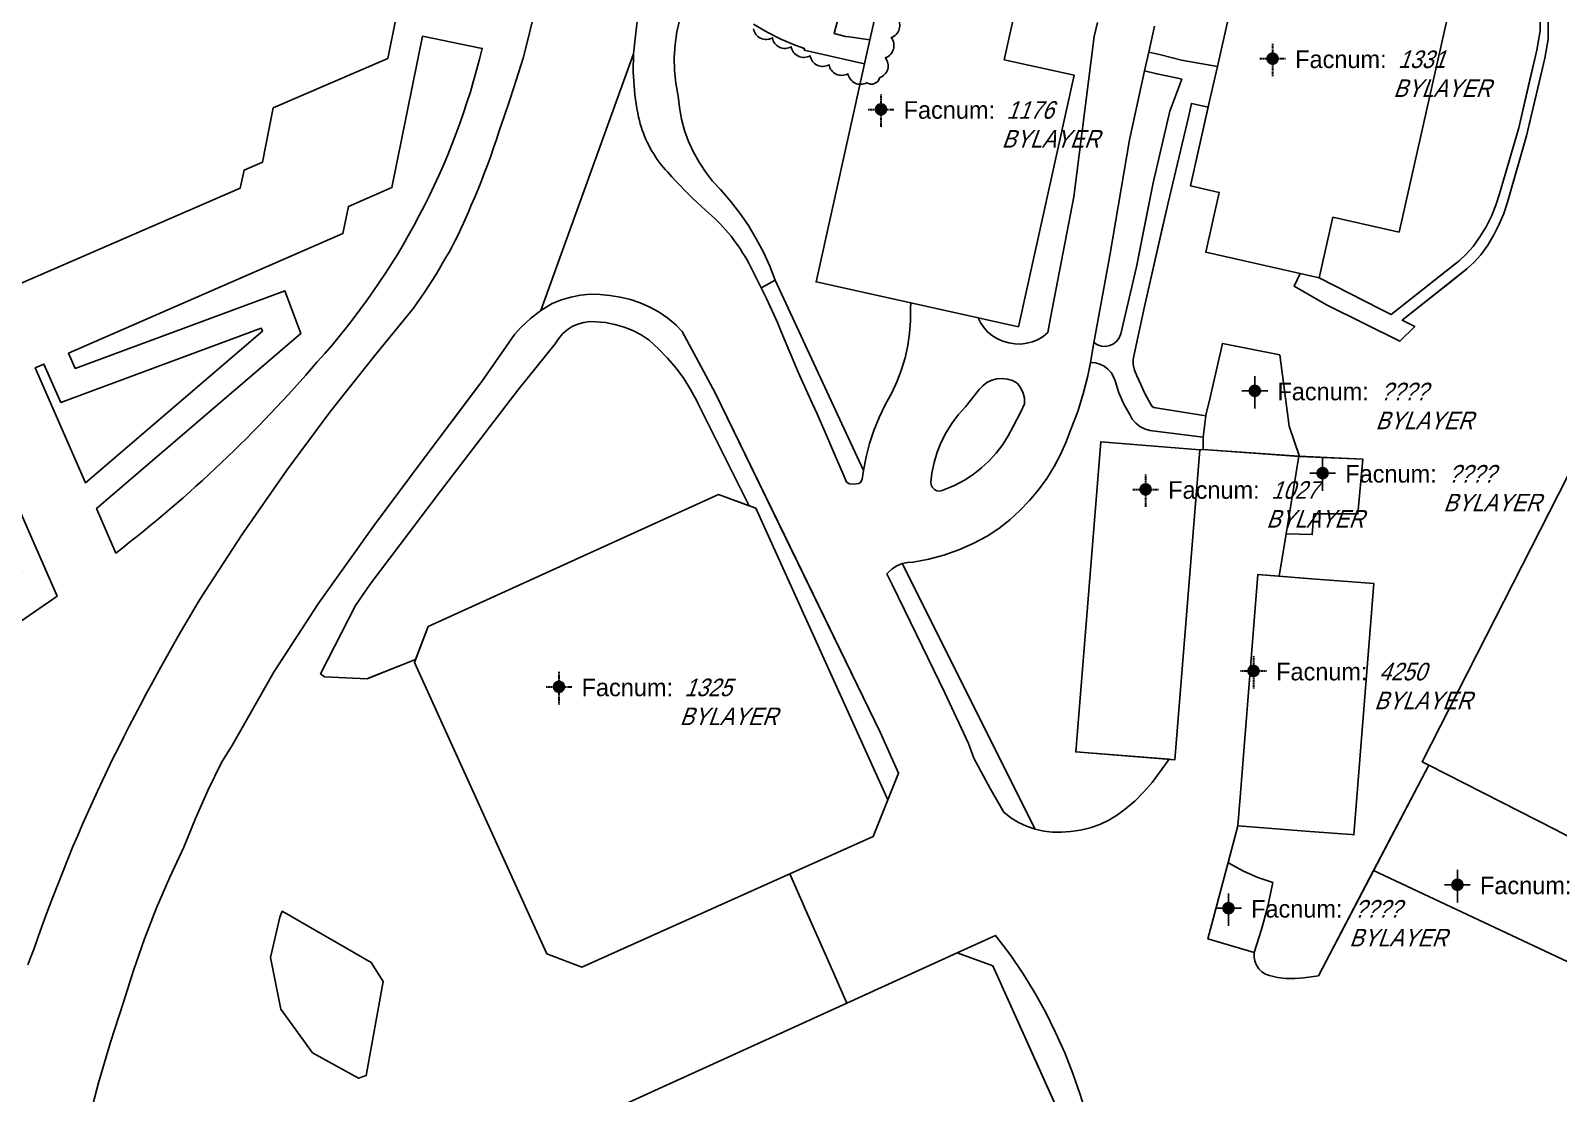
# Model space of a CAD drawing. Header units: inches. Extents: x 1273557 to 1282364, y 239587 to 246310.
# Drawn here: x 1277713.1 to 1278078.4, y 242170.7 to 242424.6 of the extents above; entities that cross this region are included whole.
import ezdxf
from ezdxf.enums import TextEntityAlignment as Align

# ---------------------------------------------------------------- set-up
doc = ezdxf.new("R2010")
doc.units = ezdxf.units.IN
doc.header["$MEASUREMENT"] = 0
doc.linetypes.add('DASHED2', pattern=[0.375, 0.25, -0.125])
doc.layers.add('BLDG-DATA', color=159, linetype='DASHED2', lineweight=30)
for name, color, linetype in [('BLDG-UW', 231, 'Continuous'), ('GRASS', 3, 'Continuous'), ('PATH', 253, 'Continuous'), ('PATH-ISLAND', 252, 'Continuous'), ('PRKG-DATA', 255, 'Continuous'), ('PRKG-UW', 6, 'Continuous'), ('PRKG-UW-UNLABEL', 130, 'Continuous'), ('REV-2013', 1, 'Continuous'), ('STREET-UW', 50, 'Continuous'), ('STREET-UW-ISLAND', 20, 'Continuous')]:
    doc.layers.add(name, color=color, linetype=linetype)
doc.styles.add('SS_LITE', font='FRABK.TTF', dxfattribs={"height": 16})

# ---------------------------------------------------------------- blocks, each defined once
blk = doc.blocks.new('*U1')
for p, q in [((-3.08, 0), (3.08, 0)), ((0, 3.55), (0, -4.2))]:
    blk.add_line(p, q)
at = {"const_width": 1.5}
blk.add_lwpolyline([(-0.75, 0, 1), (0.75, 0, 1)], format="xyb", close=True, dxfattribs=at)
at = {"layer": 'BLDG-DATA', "color": 1, "style": 'SS_LITE'}
blk.add_text('Facnum:', height=4.2, dxfattribs=at).set_placement((27.26, -2.25), align=Align.RIGHT)
at = {"layer": 'BLDG-DATA', "color": 7, "style": 'SS_LITE', "oblique": 20, "width": 0.9, "flags": 8}
for tag, p in [('FACNUM', (29.98, -2.25)), ('OBJECT', (28.84, -9.16))]:
    blk.add_attdef(tag, p, '', height=4.2, dxfattribs=at)
blk = doc.blocks.new('*U8')
for p, q in [((-3.08, 0), (3.08, 0)), ((0, 3.55), (0, -4.2))]:
    blk.add_line(p, q)
at = {"const_width": 1.5}
blk.add_lwpolyline([(-0.75, 0, 1), (0.75, 0, 1)], format="xyb", close=True, dxfattribs=at)
at = {"layer": 'PRKG-DATA', "color": 1, "style": 'SS_LITE'}
blk.add_text('Facnum:', height=4.2, dxfattribs=at).set_placement((27.26, -2.25), align=Align.RIGHT)
at = {"layer": 'PRKG-DATA', "color": 7, "style": 'SS_LITE', "oblique": 20, "width": 0.9, "flags": 8}
for tag, p in [('FACNUM', (29.98, -2.25)), ('OBJECT', (28.84, -9.16))]:
    blk.add_attdef(tag, p, '', height=4.2, dxfattribs=at)

msp = doc.modelspace()

# ---------------------------------------------------------------- linework, layer by layer
at = {"layer": 'BLDG-UW'}
msp.add_lwpolyline([(1277685.26, 242353.22), (1277763.16, 242386.95), (1277764.12, 242391.28), (1277768.49, 242393.15), (1277771.08, 242406.11), (1277798.46, 242417.94), (1277814.28, 242496.23), (1277798.46, 242417.94), (1277814.28, 242496.23), (1277817.22, 242495.63), (1277821.96, 242494.59), (1277827.7, 242523.56), (1277804.35, 242528.3), (1277802.01, 242515.83), (1277792.88, 242517.78), (1277793.78, 242522.11), (1277776.11, 242525.75), (1277774.72, 242518.42), (1277769.28, 242519.52), (1277773.86, 242542.13), (1277765.91, 242543.74), (1277781.6, 242621.57)], dxfattribs=at)
for points in [[(1277962.57, 242413.92), (1277945.85, 242417.63), (1277959.04, 242477.07), (1277948.96, 242479.31), (1277927.8, 242484), (1277913.72, 242422.37), (1277912.41, 242416.67), (1277900.86, 242364.56), (1277923.52, 242359.54), (1277939.6, 242355.97), (1277949.24, 242353.84)], [(1278024.42, 242380.01), (1278040.26, 242376.45), (1278052.59, 242431.3), (1278037.02, 242434.8), (1278040.34, 242449.56), (1278013.06, 242455.69), (1278009.78, 242441.1), (1278002.81, 242442.66), (1277996.82, 242415.99), (1277994.81, 242407.07), (1277990.41, 242387.49), (1277997.26, 242385.95), (1277994.05, 242371.63), (1278016.64, 242366.55), (1278021.17, 242365.53)], [(1278045.74, 242249.89), (1278047.37, 242249.06), (1278077.57, 242233.71), (1278077.57, 242233.71), (1278106.64, 242218.44), (1278106.64, 242218.44), (1278106.64, 242218.44), (1278107.7, 242220.54), (1278121.14, 242246.96), (1278090.03, 242262.77), (1278132.14, 242345.6), (1278102.25, 242360.79)], [(1277992.65, 242324.45), (1277968.94, 242326.36), (1277962.97, 242252.27), (1277986.67, 242250.37), (1277986.91, 242253.3)], [(1277836.51, 242204.03), (1277844.86, 242200.79), (1277894.58, 242223.13), (1277914.51, 242232.08), (1277918.04, 242240.83), (1277886.46, 242310.48), (1277877.52, 242313.73), (1277808.16, 242282.23), (1277804.82, 242273.59)], [(1278034.18, 242292.47), (1278031.12, 242292.71), (1278019.35, 242293.64), (1278006.45, 242294.65), (1278002.35, 242242.38), (1278001.74, 242234.61), (1278007.88, 242234.12), (1278018.92, 242233.26), (1278028.86, 242232.48), (1278029.46, 242232.43)], [(1277861.61, 242079.5), (1277912.8, 242102.77), (1277941.2, 242115.68), (1277967.23, 242127.52), (1277969.07, 242128.35), (1277969.07, 242128.35), (1277972.22, 242136.53), (1277968.64, 242144.49), (1277943.16, 242201.13), (1277934.61, 242204.23), (1277908.24, 242192.24), (1277833.94, 242158.44), (1277753.36, 242162.69), (1277747.04, 242156.37), (1277746.95, 242154.65), (1277743.51, 242093.94), (1277743.08, 242086.33), (1277747.49, 242081.19), (1277748.82, 242079.63), (1277850.01, 242074.22)]]:
    msp.add_lwpolyline(points, close=True, dxfattribs=at)
at = {"layer": 'GRASS'}
for points in [[(1277913.72, 242422.37), (1277908.74, 242423.09), (1277907.87, 242423.22), (1277905.17, 242423.88), (1277916.79, 242467.98), (1277921.47, 242485.85), (1277927.8, 242484)], [(1277981.44, 242388.26), (1277985.44, 242405.36), (1277988.28, 242413.02), (1277987.37, 242413.22), (1277982.33, 242414.24), (1277979.42, 242415), (1277975.82, 242398.52), (1277971.13, 242370.87), (1277967.4, 242350.84), (1277967.28, 242350.05), (1277968.13, 242349.52), (1277969.09, 242349.22), (1277970.09, 242349.16), (1277971.08, 242349.35), (1277971.99, 242349.77), (1277972.76, 242350.41), (1277973.35, 242351.22), (1277973.73, 242352.15), (1277977.48, 242368.13)], [(1277768.49, 242352.77), (1277768.23, 242353.48), (1277720.33, 242335.76), (1277716.26, 242344.91), (1277714.18, 242344.01), (1277726.17, 242316.55)], [(1277877.52, 242313.73), (1277884.87, 242311.06), (1277872.67, 242335.46), (1277872.36, 242336.13), (1277870.88, 242338.84), (1277869.22, 242341.45), (1277867.38, 242343.94), (1277865.38, 242346.31), (1277863.23, 242348.54), (1277860.93, 242350.63), (1277859.05, 242351.87), (1277857.05, 242352.92), (1277854.95, 242353.77), (1277852.78, 242354.41), (1277850.54, 242354.83), (1277848.28, 242355.03), (1277846.81, 242355.07), (1277845.34, 242354.88), (1277843.92, 242354.49), (1277842.58, 242353.88), (1277841.34, 242353.08), (1277840.23, 242352.11), (1277839.28, 242350.98), (1277838.51, 242349.72), (1277829.6, 242338.69), (1277811.07, 242314.57), (1277794.26, 242292.32), (1277790.75, 242287.24), (1277782.38, 242270.92), (1277783.3, 242270.22), (1277793.5, 242269.72), (1277805.11, 242274.35), (1277808.16, 242282.23)], [(1277968.94, 242326.36), (1277992.65, 242324.45), (1277992.64, 242324.45), (1277993.41, 242324.55), (1277993.39, 242327.43), (1277981.93, 242328.87), (1277980.63, 242329.02), (1277979.4, 242329.41), (1277978.25, 242330.02), (1277977.28, 242330.81), (1277976.47, 242331.78), (1277975.86, 242332.89), (1277974.43, 242335.38), (1277973.26, 242338.04), (1277972.35, 242340.89), (1277971.98, 242341.91), (1277971.41, 242342.88), (1277970.65, 242343.72), (1277969.75, 242344.4), (1277968.74, 242344.89), (1277967.64, 242345.18), (1277966.51, 242345.26), (1277965.88, 242342.13), (1277964.76, 242337.85), (1277963.42, 242333.63), (1277961.84, 242329.5), (1277960.7, 242326.38), (1277959.34, 242323.34), (1277957.78, 242320.41), (1277956.02, 242317.59), (1277954.06, 242314.89), (1277951.93, 242312.34), (1277949.62, 242309.95), (1277947.16, 242307.71), (1277944.54, 242305.65), (1277941.79, 242303.78), (1277938.45, 242302.04), (1277935, 242300.54), (1277931.45, 242299.29), (1277927.81, 242298.3), (1277924.11, 242297.57), (1277922.77, 242297.52), (1277921.46, 242297.24), (1277953.23, 242233.8), (1277955.31, 242233.32), (1277957.43, 242233.07), (1277959.56, 242233.04), (1277961.68, 242233.24), (1277964.06, 242233.54), (1277966.41, 242234.1), (1277968.69, 242234.9), (1277970.87, 242235.94), (1277972.94, 242237.2), (1277974.87, 242238.68), (1277977.15, 242240.59), (1277979.26, 242242.68), (1277981.2, 242244.94), (1277982.94, 242247.35), (1277985.25, 242250.48), (1277962.97, 242252.27)], [(1277949.82, 242333.52), (1277950.71, 242335.45), (1277950.68, 242336.75), (1277950.39, 242338.01), (1277949.85, 242339.18), (1277949.09, 242340.22), (1277948.91, 242340.36), (1277947.8, 242340.96), (1277946.6, 242341.34), (1277945.34, 242341.48), (1277944.08, 242341.39), (1277942.87, 242341.06), (1277941.73, 242340.51), (1277940.71, 242339.75), (1277939.86, 242338.82), (1277936.57, 242334.73), (1277934.86, 242332.8), (1277933.32, 242330.74), (1277931.96, 242328.54), (1277930.8, 242326.24), (1277929.85, 242323.85), (1277929.1, 242321.39), (1277928.58, 242318.87), (1277928.31, 242316.67), (1277928.4, 242316.03), (1277928.69, 242315.44), (1277929.15, 242314.97), (1277929.74, 242314.67), (1277930.39, 242314.57), (1277931.03, 242314.68), (1277931.61, 242314.99), (1277931.79, 242315.05), (1277934.11, 242316.02), (1277936.33, 242317.2), (1277938.44, 242318.56), (1277940.43, 242320.1), (1277942.28, 242321.81), (1277943.96, 242323.67), (1277945.49, 242325.67), (1277946.83, 242327.79), (1277947.98, 242330.03)], [(1277794.52, 242201.93), (1277773.21, 242214.18), (1277772.67, 242212.73), (1277770.46, 242203.1), (1277772.88, 242190.75), (1277780.45, 242180.36), (1277791.45, 242174.27), (1277793.34, 242174.95), (1277797.34, 242197.41)], [(1277964.04, 242170.4), (1277962.29, 242175.43), (1277960.32, 242180.38), (1277958.15, 242185.24), (1277955.77, 242190), (1277953.19, 242194.66), (1277950.41, 242199.2), (1277947.44, 242203.61), (1277943.79, 242208.41), (1277934.61, 242204.23), (1277943.16, 242201.13), (1277968.61, 242144.55), (1277968.86, 242149.64), (1277967.99, 242154.9), (1277966.89, 242160.12), (1277965.58, 242165.29)]]:
    msp.add_lwpolyline(points, close=True, dxfattribs=at)
for points in [[(1277959.04, 242477.07), (1277945.85, 242417.63), (1277962.57, 242413.92), (1277949.24, 242353.84), (1277939.6, 242355.97), (1277940.23, 242354.69), (1277941.02, 242353.55), (1277941.96, 242352.54), (1277943.04, 242351.68), (1277944.24, 242350.99), (1277945.55, 242350.38), (1277946.93, 242349.96), (1277948.35, 242349.74), (1277949.79, 242349.71), (1277951.22, 242349.88), (1277952.61, 242350.25), (1277953.93, 242350.81), (1277955.16, 242351.55), (1277956.27, 242352.45), (1277956.91, 242356), (1277962.53, 242384.87), (1277967.37, 242423.19), (1277968.16, 242426.52)], [(1277981.75, 242425.7), (1277980.39, 242419.46), (1277983.26, 242418.84), (1277988.24, 242417.51), (1277996.82, 242416), (1277998.58, 242423.82), (1278002.81, 242442.66)], [(1278052.59, 242431.3), (1278040.26, 242376.45), (1278024.42, 242380.01), (1278021.17, 242365.53), (1278035.8, 242358.01), (1278038.36, 242356.73), (1278054.62, 242369.61), (1278056.37, 242371.23), (1278057.97, 242372.99), (1278059.6, 242375.31), (1278061.05, 242377.74), (1278062.32, 242380.28), (1278063.41, 242382.9), (1278064.29, 242385.6), (1278068.85, 242401.41), (1278073.22, 242419.96), (1278074, 242424.55), (1278074, 242429.04)], [(1277868.3, 242427.35), (1277867.59, 242424.33), (1277867.14, 242421.27), (1277866.94, 242418.18), (1277867, 242415.09), (1277867.31, 242412.01), (1277867.88, 242408.97), (1277868.18, 242406.19), (1277868.7, 242403.44), (1277869.44, 242400.75), (1277870.39, 242398.12), (1277871.53, 242395.58), (1277872.88, 242393.15), (1277874.41, 242390.83), (1277876.12, 242388.65), (1277878, 242386.61), (1277880.4, 242383.87), (1277882.63, 242381), (1277884.69, 242378), (1277886.57, 242374.88), (1277888.27, 242371.66), (1277889.78, 242368.34), (1277891.09, 242364.94), (1277912.21, 242319.47), (1277912.84, 242322.72), (1277913.67, 242325.93), (1277914.71, 242329.08), (1277915.95, 242332.17), (1277917.38, 242335.17), (1277919, 242338.09), (1277920.24, 242340.8), (1277921.29, 242343.59), (1277922.14, 242346.44), (1277922.78, 242349.36), (1277923.2, 242352.31), (1277923.42, 242355.28), (1277923.42, 242358.26), (1277923.52, 242359.54), (1277900.86, 242364.56), (1277912.42, 242416.69), (1277907.53, 242417.78), (1277898.04, 242419.96), (1277898.12, 242420.32), (1277895.85, 242421.12), (1277892.45, 242422.59), (1277889.14, 242424.26), (1277885.94, 242426.13)], [(1278075.87, 242427.08), (1278075.87, 242422.59), (1278075.09, 242418), (1278070.72, 242399.45), (1278066.16, 242383.64), (1278065.28, 242380.94), (1278064.19, 242378.32), (1278062.92, 242375.78), (1278061.47, 242373.35), (1278059.84, 242371.03), (1278058.24, 242369.27), (1278056.49, 242367.65), (1278041.02, 242355.39), (1278044.02, 242353.89), (1278040.46, 242350.38), (1278022.91, 242359.1), (1278015.15, 242363.56), (1278016.64, 242366.55), (1277994.05, 242371.63), (1277997.26, 242385.95), (1277990.41, 242387.49), (1277994.64, 242406.28), (1277990.65, 242407.2), (1277989.9, 242403.9), (1277985.03, 242383.45), (1277979.39, 242358.64), (1277976.66, 242346.09), (1277976.65, 242344.81), (1277977, 242343.43), (1277977.59, 242342.11), (1277978.49, 242340.02), (1277979.43, 242337.9), (1277980.74, 242335.62), (1277981.11, 242334.94), (1277981.22, 242334.81), (1277981.37, 242334.69), (1277981.45, 242334.64), (1277981.79, 242334.51), (1277982.6, 242334.42), (1277994.03, 242332.56), (1277994.13, 242333.13), (1277994.89, 242335.9), (1277998.03, 242349.87), (1278011.71, 242347.12), (1278013.97, 242330.06), (1278016.45, 242322.87), (1278031.55, 242322.21), (1278030.4, 242309.1), (1278019.85, 242309.12), (1278019.51, 242304.19), (1278013.28, 242304.34), (1278011.62, 242294.24), (1278019.35, 242293.64), (1278031.12, 242292.71), (1278034.18, 242292.47), (1278029.46, 242232.43), (1278028.86, 242232.48), (1278018.92, 242233.26), (1278007.88, 242234.12), (1278001.74, 242234.61), (1277999.39, 242225.8), (1277999.69, 242225.58), (1278003.03, 242223.79), (1278006.5, 242222.27), (1278010.1, 242221.02), (1278008.9, 242215.37), (1278007.4, 242209.8), (1278005.61, 242204.3), (1278005.59, 242203.26), (1278005.78, 242202.24), (1278006.16, 242201.29), (1278006.72, 242200.43), (1278007.44, 242199.71), (1278008.29, 242199.16), (1278009.24, 242198.79), (1278011.2, 242198.36), (1278013.26, 242198.14), (1278015.37, 242198.11), (1278017.51, 242198.29), (1278020.97, 242198.73), (1278047.37, 242249.06), (1278045.74, 242249.89), (1278102.25, 242360.79)]]:
    msp.add_lwpolyline(points, dxfattribs=at)
for points in [[(1277821.04, 242420.36), (1277806.77, 242423.25), (1277799.46, 242387.11), (1277789.06, 242382.58), (1277787.74, 242376.09), (1277722.16, 242347.49), (1277723.75, 242343.87), (1277773.89, 242362.42), (1277777.68, 242352.19), (1277728.85, 242310.4), (1277733.48, 242299.78, 0.051002), (1277781.61, 242345.42, 0.125072)], [(1277643.84, 242291.85), (1277634.52, 242287.79), (1277617.08, 242327.76), (1277590.42, 242316.01, 0.048952), (1277613.82, 242288.43, -0.029014), (1277648.94, 242246.31), (1277682.24, 242265.54), (1277688.07, 242268.94), (1277693.98, 242272.56), (1277696.46, 242274.11), (1277701.48, 242277.3), (1277708.6, 242282), (1277719.39, 242289.5), (1277698.46, 242337.15), (1277693.45, 242334.97), (1277697.19, 242326.65), (1277710.87, 242295.39), (1277653.18, 242270.42)]]:
    msp.add_lwpolyline(points, format="xyb", close=True, dxfattribs=at)
at = {"layer": 'PATH'}
for points in [[(1277685.26, 242353.22), (1277763.16, 242386.95), (1277764.12, 242391.28), (1277768.49, 242393.15), (1277771.08, 242406.11), (1277798.46, 242417.94), (1277814.28, 242496.23)], [(1277885.94, 242426.13), (1277889.14, 242424.26), (1277892.45, 242422.59), (1277895.85, 242421.12), (1277898.12, 242420.32), (1277898.04, 242419.96), (1277907.53, 242417.78), (1277912.42, 242416.69), (1277913.72, 242422.37), (1277908.74, 242423.09), (1277907.87, 242423.22), (1277905.17, 242423.88), (1277916.79, 242467.98)], [(1277858.39, 242429.75), (1277857.23, 242419.04), (1277857.17, 242414.69), (1277857.21, 242413.6), (1277857.26, 242412.51), (1277857.34, 242411.42), (1277857.43, 242410.34), (1277857.55, 242409.25), (1277857.69, 242408.17), (1277857.85, 242407.09), (1277858.02, 242406.02), (1277858.22, 242404.95), (1277858.44, 242403.88), (1277858.63, 242403.11), (1277858.83, 242402.34), (1277859.06, 242401.59), (1277859.31, 242400.83), (1277859.58, 242400.09), (1277859.87, 242399.35), (1277860.19, 242398.62), (1277860.52, 242397.91), (1277860.87, 242397.2), (1277861.24, 242396.5), (1277861.63, 242395.81), (1277862.04, 242395.13), (1277862.47, 242394.46), (1277862.91, 242393.81), (1277863.38, 242393.17), (1277863.86, 242392.54), (1277864.36, 242391.93), (1277864.88, 242391.33), (1277865.41, 242390.74), (1277866.37, 242389.67), (1277867.35, 242388.61), (1277868.34, 242387.57), (1277869.34, 242386.54), (1277870.35, 242385.52), (1277871.38, 242384.52), (1277872.42, 242383.53), (1277873.47, 242382.56), (1277874.53, 242381.6), (1277875.26, 242380.98), (1277875.97, 242380.34), (1277876.67, 242379.69), (1277877.35, 242379.02), (1277878.02, 242378.33), (1277878.67, 242377.64), (1277879.31, 242376.92), (1277879.93, 242376.19), (1277880.54, 242375.45), (1277881.12, 242374.69), (1277881.7, 242373.92), (1277882.25, 242373.14), (1277882.79, 242372.35), (1277883.31, 242371.54), (1277883.81, 242370.72), (1277884.3, 242369.89), (1277884.76, 242369.05), (1277885.21, 242368.2), (1277886.18, 242366.32), (1277887.13, 242364.44), (1277887.77, 242363.13), (1277888.21, 242363.37), (1277891.09, 242364.94), (1277889.78, 242368.34), (1277888.27, 242371.66), (1277886.57, 242374.88), (1277884.69, 242378), (1277882.63, 242381), (1277880.4, 242383.87), (1277878, 242386.61), (1277876.12, 242388.65), (1277874.41, 242390.83), (1277872.88, 242393.15), (1277871.53, 242395.58), (1277870.39, 242398.12), (1277869.44, 242400.75), (1277868.7, 242403.44), (1277868.18, 242406.19), (1277867.88, 242408.97), (1277867.31, 242412.01), (1277867, 242415.09), (1277866.94, 242418.18), (1277867.14, 242421.27), (1277867.59, 242424.33), (1277868.3, 242427.35)], [(1278074, 242429.04), (1278074, 242424.55), (1278073.22, 242419.96), (1278071.15, 242411.19), (1278068.85, 242401.41), (1278064.29, 242385.6), (1278063.41, 242382.9), (1278062.32, 242380.28), (1278061.05, 242377.74), (1278059.6, 242375.31), (1278057.97, 242372.99), (1278056.37, 242371.23), (1278054.62, 242369.61), (1278051.34, 242367.01), (1278038.36, 242356.73), (1278035.8, 242358.01), (1278021.17, 242365.53), (1278021.17, 242365.53), (1278016.64, 242366.55), (1278015.15, 242363.56), (1278022.91, 242359.1), (1278040.46, 242350.38), (1278044.02, 242353.89), (1278041.02, 242355.39), (1278053.45, 242365.24), (1278056.49, 242367.65), (1278058.24, 242369.27), (1278059.84, 242371.03), (1278061.47, 242373.35), (1278062.92, 242375.78), (1278064.19, 242378.32), (1278065.28, 242380.94), (1278066.16, 242383.64), (1278070.72, 242399.45), (1278073.41, 242410.87), (1278075.09, 242418), (1278075.87, 242422.59), (1278075.87, 242427.08)], [(1277833.01, 242426.71), (1277831.93, 242422.36), (1277830.82, 242418.01), (1277829.73, 242414.52), (1277828.61, 242411.03), (1277827.46, 242407.55), (1277826.29, 242404.08), (1277825.1, 242400.62), (1277824.45, 242398.62), (1277823.78, 242396.62), (1277823.08, 242394.63), (1277822.36, 242392.65), (1277821.62, 242390.68), (1277820.85, 242388.71), (1277820.07, 242386.75), (1277819.26, 242384.81), (1277818.43, 242382.87), (1277817.84, 242381.44), (1277817.23, 242380.01), (1277816.6, 242378.6), (1277815.94, 242377.2), (1277815.26, 242375.81), (1277814.57, 242374.42), (1277813.85, 242373.05), (1277813.11, 242371.69), (1277812.34, 242370.35), (1277811.56, 242369.01), (1277810.75, 242367.63), (1277809.93, 242366.26), (1277809.08, 242364.9), (1277808.22, 242363.56), (1277807.33, 242362.22), (1277806.43, 242360.9), (1277805.52, 242359.59), (1277804.58, 242358.29), (1277795.41, 242346.95), (1277784.58, 242333.47), (1277774.3, 242319.59), (1277763.61, 242304.12), (1277754.77, 242290.69), (1277753.15, 242288.02), (1277751.54, 242285.33), (1277749.96, 242282.64), (1277748.39, 242279.93), (1277746.83, 242277.22), (1277745.3, 242274.49), (1277743.78, 242271.75), (1277742.28, 242269.01), (1277740.8, 242266.25), (1277739.34, 242263.49), (1277737.99, 242260.94), (1277736.66, 242258.38), (1277735.35, 242255.82), (1277734.05, 242253.24), (1277732.77, 242250.66), (1277730.27, 242245.46), (1277729.05, 242242.85), (1277727.84, 242240.23), (1277726.66, 242237.6), (1277725.49, 242234.97), (1277724.33, 242232.32), (1277723.2, 242229.67), (1277721.97, 242226.65), (1277720.75, 242223.61), (1277719.56, 242220.57), (1277718.39, 242217.52), (1277717.23, 242214.47), (1277716.1, 242211.41), (1277714.99, 242208.34), (1277713.9, 242205.26), (1277713.16, 242203.32), (1277712.44, 242201.38)], [(1277833.94, 242158.44), (1277908.24, 242192.24), (1277903.37, 242203.25), (1277899.15, 242212.8), (1277894.58, 242223.13), (1277873.61, 242213.71), (1277844.86, 242200.79), (1277836.51, 242204.03), (1277804.82, 242273.59), (1277805.11, 242274.35), (1277794.03, 242269.93), (1277793.5, 242269.72), (1277783.3, 242270.22), (1277782.38, 242270.92), (1277790.75, 242287.24), (1277794.26, 242292.32), (1277811.07, 242314.57), (1277826.72, 242334.94), (1277829.6, 242338.69), (1277838.51, 242349.72), (1277839.28, 242350.98), (1277840.23, 242352.11), (1277841.34, 242353.08), (1277842.58, 242353.88), (1277843.92, 242354.49), (1277845.34, 242354.88), (1277846.81, 242355.07), (1277848.28, 242355.03), (1277850.54, 242354.83), (1277852.78, 242354.41), (1277854.95, 242353.77), (1277857.05, 242352.92), (1277859.05, 242351.87), (1277860.93, 242350.63), (1277863.23, 242348.54), (1277865.38, 242346.31), (1277867.38, 242343.94), (1277869.22, 242341.45), (1277870.88, 242338.84), (1277872.36, 242336.13), (1277872.67, 242335.46), (1277884.87, 242311.06), (1277886.46, 242310.48), (1277918.04, 242240.83), (1277920.6, 242247.17), (1277916.27, 242256.82), (1277893.29, 242304.05), (1277876.74, 242338.08), (1277868.83, 242352.68), (1277867.34, 242354.3), (1277865.4, 242355.89), (1277863.33, 242357.3), (1277861.14, 242358.52), (1277858.85, 242359.54), (1277856.47, 242360.35), (1277854.03, 242360.94), (1277851.55, 242361.31), (1277849.22, 242361.56), (1277846.87, 242361.59), (1277844.53, 242361.38), (1277842.22, 242360.93), (1277839.97, 242360.27), (1277837.79, 242359.38), (1277835.08, 242357.74), (1277832.56, 242355.82), (1277830.25, 242353.65), (1277828.74, 242351.95), (1277820.94, 242340.78), (1277820.08, 242339.64), (1277806.67, 242321.79), (1277795.3, 242306.54), (1277781.81, 242287.64), (1277774.16, 242275.85), (1277771.32, 242271.47), (1277761.35, 242253.95), (1277758.7, 242249.7), (1277755.48, 242243.07), (1277752.47, 242236.34), (1277749.68, 242229.51), (1277746.33, 242222.3), (1277743.21, 242214.98), (1277740.32, 242207.57), (1277737.68, 242200.06), (1277735.27, 242192.48), (1277732.16, 242182.88), (1277729.31, 242173.2), (1277726.74, 242163.45)], [(1277708.6, 242282), (1277719.39, 242289.5), (1277698.46, 242337.15)]]:
    msp.add_lwpolyline(points, dxfattribs=at)
for points in [[(1277996.82, 242416), (1277988.24, 242417.51), (1277983.26, 242418.84), (1277980.39, 242419.46), (1277979.42, 242415), (1277982.33, 242414.24), (1277987.37, 242413.22), (1277988.28, 242413.02), (1277985.44, 242405.36), (1277981.44, 242388.26), (1277979.32, 242377.48), (1277977.48, 242368.13), (1277973.73, 242352.15), (1277973.35, 242351.22), (1277972.76, 242350.41), (1277971.99, 242349.77), (1277971.08, 242349.35), (1277970.09, 242349.16), (1277969.09, 242349.22), (1277968.13, 242349.52), (1277967.28, 242350.05), (1277966.51, 242345.26), (1277967.64, 242345.18), (1277968.74, 242344.89), (1277969.75, 242344.4), (1277970.65, 242343.72), (1277971.41, 242342.88), (1277971.98, 242341.91), (1277972.35, 242340.89), (1277973.26, 242338.04), (1277974.43, 242335.38), (1277975.86, 242332.89), (1277976.47, 242331.78), (1277977.28, 242330.81), (1277978.25, 242330.02), (1277979.4, 242329.41), (1277980.63, 242329.02), (1277981.93, 242328.87), (1277993.39, 242327.43), (1277994.03, 242332.56), (1277982.6, 242334.42), (1277981.56, 242334.54), (1277981.15, 242334.87), (1277980.74, 242335.62), (1277979.43, 242337.9), (1277978.49, 242340.02), (1277977.59, 242342.11), (1277976.98, 242343.48), (1277976.91, 242343.79), (1277976.65, 242344.81), (1277976.66, 242346.09), (1277979.39, 242358.64), (1277983.47, 242376.61), (1277985.03, 242383.45), (1277989.9, 242403.9), (1277990.65, 242407.2), (1277994.63, 242406.28), (1277994.81, 242407.08)], [(1277891.09, 242364.94), (1277888.21, 242363.37), (1277887.77, 242363.13), (1277888.06, 242362.54), (1277888.98, 242360.63), (1277889.88, 242358.71), (1277890.75, 242356.78), (1277891.61, 242354.85), (1277892.45, 242352.9), (1277893.45, 242350.41), (1277894.48, 242347.92), (1277895.52, 242345.44), (1277896.59, 242342.97), (1277897.68, 242340.51), (1277898.79, 242338.06), (1277899.92, 242335.62), (1277901.07, 242333.19), (1277903.17, 242328.28), (1277905.28, 242323.37), (1277907.4, 242318.47), (1277908.17, 242316.71), (1277908.82, 242316.32), (1277909.92, 242316.21), (1277911.11, 242316.38), (1277911.59, 242316.69), (1277911.87, 242317.41), (1277912.21, 242319.47)], [(1277924.87, 242280.31), (1277931.65, 242266.34), (1277937.31, 242254.3), (1277938.61, 242250.77), (1277942.49, 242243.55), (1277945.73, 242237.83), (1277947.44, 242236.52), (1277949.27, 242235.41), (1277951.21, 242234.5), (1277953.23, 242233.8), (1277921.46, 242297.24), (1277920.21, 242296.74), (1277919.08, 242296.02), (1277918.08, 242295.13), (1277917.82, 242294.79), (1277919.13, 242292.09)]]:
    msp.add_lwpolyline(points, close=True, dxfattribs=at)
at = {"layer": 'PATH-ISLAND', "flags": 128}
msp.add_lwpolyline([(1277781.61, 242345.42, 0.125072), (1277821.04, 242420.36), (1277806.77, 242423.25), (1277799.46, 242387.11), (1277789.06, 242382.58), (1277787.74, 242376.09), (1277722.16, 242347.49), (1277723.75, 242343.87), (1277773.89, 242362.42), (1277777.68, 242352.19), (1277728.85, 242310.4), (1277733.48, 242299.78, 0.051002), (1277781.61, 242345.42)], format="xyb", dxfattribs=at)
at = {"layer": 'PATH-ISLAND'}
msp.add_lwpolyline([(1277726.17, 242316.55), (1277714.18, 242344.01), (1277716.26, 242344.91), (1277720.33, 242335.76), (1277768.23, 242353.48), (1277768.49, 242352.77), (1277726.17, 242316.55)], dxfattribs=at)
msp.add_lwpolyline([(1277797.34, 242197.41), (1277794.52, 242201.93), (1277773.21, 242214.18), (1277772.67, 242212.73), (1277770.46, 242203.1), (1277772.88, 242190.75), (1277780.45, 242180.36), (1277791.45, 242174.27), (1277793.34, 242174.95)], close=True, dxfattribs=at)
at = {"layer": 'PRKG-UW'}
msp.add_lwpolyline([(1278034.17, 242223.9), (1278093.64, 242196), (1278106.64, 242218.44), (1278077.57, 242233.71), (1278047.37, 242249.06), (1278034.17, 242223.9)], close=True, dxfattribs=at)
at = {"layer": 'PRKG-UW-UNLABEL'}
for points in [[(1278016.45, 242322.87), (1278013.97, 242330.06), (1278011.71, 242347.12), (1277998.03, 242349.87), (1277994.89, 242335.9), (1277994.13, 242333.13), (1277994.03, 242332.55), (1277993.39, 242327.43), (1277993.41, 242324.55)], [(1278030.4, 242309.1), (1278031.55, 242322.21), (1278016.32, 242322.88), (1278013.28, 242304.34), (1278019.51, 242304.19), (1278019.85, 242309.12)], [(1278010.1, 242221.02), (1278006.5, 242222.27), (1278003.03, 242223.79), (1277999.69, 242225.58), (1277999.39, 242225.8), (1277994.54, 242207.58), (1278005.61, 242204.3), (1278007.4, 242209.8), (1278008.9, 242215.37)]]:
    msp.add_lwpolyline(points, close=True, dxfattribs=at)
at = {"layer": 'REV-2013'}
msp.add_lwpolyline([(1277885.9, 242425.02, 0.520567), (1277890.42, 242422.88, 0.520567), (1277894.93, 242420.73, 0.520567), (1277899.45, 242418.59, 0.520567), (1277903.97, 242416.45, 0.520567), (1277908.49, 242414.31, 0.520567), (1277913, 242412.16, 0.520567), (1277916.04, 242413.31, 0.520567), (1277917.43, 242418.12, 0.520567), (1277918.82, 242422.92, 0.520567), (1277920.21, 242427.72, 0.520567)], format="xyb", dxfattribs=at)
at = {"layer": 'STREET-UW'}
for points in [[(1277858.39, 242429.75), (1277857.23, 242419.04), (1277835.08, 242357.74), (1277832.56, 242355.82), (1277830.25, 242353.65), (1277828.74, 242351.95), (1277820.94, 242340.78), (1277806.67, 242321.79), (1277795.3, 242306.54), (1277781.81, 242287.64), (1277771.32, 242271.47), (1277761.35, 242253.95), (1277758.7, 242249.7), (1277758.7, 242249.7), (1277755.48, 242243.07), (1277752.47, 242236.34), (1277749.68, 242229.51), (1277749.68, 242229.51), (1277746.33, 242222.3), (1277743.21, 242214.98), (1277740.32, 242207.57), (1277737.68, 242200.06), (1277735.27, 242192.48), (1277735.27, 242192.48), (1277732.16, 242182.88), (1277729.31, 242173.2), (1277726.74, 242163.45)], [(1277712.44, 242201.38), (1277713.16, 242203.32), (1277713.9, 242205.26), (1277714.99, 242208.34), (1277716.1, 242211.41), (1277717.23, 242214.47), (1277718.39, 242217.52), (1277719.56, 242220.57), (1277720.75, 242223.61), (1277721.97, 242226.65), (1277723.2, 242229.67), (1277724.33, 242232.32), (1277725.49, 242234.97), (1277726.66, 242237.6), (1277727.84, 242240.23), (1277729.05, 242242.85), (1277730.27, 242245.46), (1277732.77, 242250.66), (1277734.05, 242253.24), (1277735.35, 242255.82), (1277736.66, 242258.38), (1277737.99, 242260.94), (1277739.34, 242263.49), (1277740.8, 242266.25), (1277742.28, 242269.01), (1277743.78, 242271.75), (1277745.3, 242274.49), (1277746.83, 242277.22), (1277748.39, 242279.93), (1277749.96, 242282.64), (1277751.54, 242285.33), (1277753.15, 242288.02), (1277754.77, 242290.69), (1277763.61, 242304.12), (1277774.3, 242319.59), (1277784.58, 242333.47), (1277795.41, 242346.95), (1277804.58, 242358.29), (1277805.52, 242359.59), (1277806.43, 242360.9), (1277807.33, 242362.22), (1277808.22, 242363.56), (1277809.08, 242364.9), (1277809.93, 242366.26), (1277810.75, 242367.63), (1277811.56, 242369.01), (1277812.34, 242370.35), (1277813.11, 242371.69), (1277813.85, 242373.05), (1277814.57, 242374.42), (1277815.26, 242375.81), (1277815.94, 242377.2), (1277816.6, 242378.6), (1277817.23, 242380.01), (1277817.84, 242381.44), (1277818.43, 242382.87), (1277819.26, 242384.81), (1277820.07, 242386.75), (1277820.85, 242388.71), (1277821.62, 242390.68), (1277822.36, 242392.65), (1277823.08, 242394.63), (1277823.78, 242396.62), (1277824.45, 242398.62), (1277825.1, 242400.62), (1277826.29, 242404.08), (1277827.46, 242407.55), (1277828.61, 242411.03), (1277829.73, 242414.52), (1277830.82, 242418.01), (1277831.93, 242422.36), (1277833.01, 242426.71)], [(1277964.04, 242170.4), (1277962.29, 242175.43), (1277960.32, 242180.38), (1277958.15, 242185.24), (1277955.77, 242190), (1277953.19, 242194.66), (1277950.41, 242199.2), (1277947.44, 242203.61), (1277947.44, 242203.61), (1277943.79, 242208.41), (1277934.61, 242204.23), (1277908.24, 242192.24), (1277903.37, 242203.25), (1277899.15, 242212.8), (1277894.58, 242223.13), (1277914.51, 242232.08), (1277918.04, 242240.83), (1277920.6, 242247.17), (1277916.27, 242256.82), (1277876.74, 242338.08), (1277868.83, 242352.68), (1277867.34, 242354.3), (1277867.34, 242354.3), (1277865.4, 242355.89), (1277863.33, 242357.3), (1277861.14, 242358.52), (1277858.85, 242359.54), (1277856.47, 242360.35), (1277854.03, 242360.94), (1277851.55, 242361.31), (1277851.55, 242361.31), (1277849.22, 242361.56), (1277846.87, 242361.59), (1277844.53, 242361.38), (1277842.22, 242360.93), (1277839.97, 242360.27), (1277837.79, 242359.38), (1277837.79, 242359.38), (1277835.08, 242357.74), (1277857.23, 242419.04), (1277857.17, 242414.69), (1277857.21, 242413.6), (1277857.26, 242412.51), (1277857.34, 242411.42), (1277857.43, 242410.34), (1277857.55, 242409.25), (1277857.69, 242408.17), (1277857.85, 242407.09), (1277858.02, 242406.02), (1277858.22, 242404.95), (1277858.44, 242403.88), (1277858.44, 242403.88), (1277858.63, 242403.11), (1277858.83, 242402.34), (1277859.06, 242401.59), (1277859.31, 242400.83), (1277859.58, 242400.09), (1277859.87, 242399.35), (1277860.19, 242398.62), (1277860.52, 242397.91), (1277860.87, 242397.2), (1277861.24, 242396.5), (1277861.63, 242395.81), (1277862.04, 242395.13), (1277862.47, 242394.46), (1277862.91, 242393.81), (1277863.38, 242393.17), (1277863.86, 242392.54), (1277864.36, 242391.93), (1277864.88, 242391.33), (1277865.41, 242390.74), (1277865.41, 242390.74), (1277866.37, 242389.67), (1277867.35, 242388.61), (1277868.34, 242387.57), (1277869.34, 242386.54), (1277870.35, 242385.52), (1277871.38, 242384.52), (1277872.42, 242383.53), (1277873.47, 242382.56), (1277874.53, 242381.6), (1277874.53, 242381.6), (1277875.26, 242380.98), (1277875.97, 242380.34), (1277876.67, 242379.69), (1277877.35, 242379.02), (1277878.02, 242378.33), (1277878.67, 242377.64), (1277879.31, 242376.92), (1277879.93, 242376.19), (1277880.54, 242375.45), (1277881.12, 242374.69), (1277881.7, 242373.92), (1277882.25, 242373.14), (1277882.79, 242372.35), (1277883.31, 242371.54), (1277883.81, 242370.72), (1277884.3, 242369.89), (1277884.76, 242369.05), (1277885.21, 242368.2), (1277885.21, 242368.2), (1277886.18, 242366.32), (1277887.13, 242364.44), (1277888.06, 242362.54), (1277888.98, 242360.63), (1277889.88, 242358.71), (1277890.75, 242356.78), (1277891.61, 242354.85), (1277892.45, 242352.9), (1277892.45, 242352.9), (1277893.45, 242350.41), (1277894.48, 242347.92), (1277895.52, 242345.44), (1277896.59, 242342.97), (1277897.68, 242340.51), (1277898.79, 242338.06), (1277899.92, 242335.62), (1277901.07, 242333.19), (1277901.07, 242333.19), (1277903.17, 242328.28), (1277905.28, 242323.37), (1277907.4, 242318.47), (1277908.17, 242316.71), (1277908.82, 242316.32), (1277909.92, 242316.21), (1277911.11, 242316.38), (1277911.59, 242316.69), (1277911.87, 242317.41), (1277912.21, 242319.47), (1277912.84, 242322.72), (1277913.67, 242325.93), (1277914.71, 242329.08), (1277915.95, 242332.17), (1277917.38, 242335.17), (1277919, 242338.09), (1277920.24, 242340.8), (1277921.29, 242343.59), (1277922.14, 242346.44), (1277922.78, 242349.36), (1277923.2, 242352.31), (1277923.42, 242355.28), (1277923.42, 242358.26), (1277923.52, 242359.54), (1277939.6, 242355.97), (1277940.23, 242354.69), (1277941.02, 242353.55), (1277941.96, 242352.54), (1277943.04, 242351.68), (1277944.24, 242350.99), (1277945.55, 242350.38), (1277946.93, 242349.96), (1277948.35, 242349.74), (1277949.79, 242349.71), (1277951.22, 242349.88), (1277952.61, 242350.25), (1277953.93, 242350.81), (1277955.16, 242351.55), (1277956.27, 242352.45), (1277956.91, 242356), (1277962.53, 242384.87), (1277967.37, 242423.19), (1277968.16, 242426.52)], [(1277981.75, 242425.7), (1277980.39, 242419.46), (1277979.42, 242415), (1277975.82, 242398.52), (1277971.13, 242370.87), (1277967.4, 242350.84), (1277967.28, 242350.08), (1277966.51, 242345.25), (1277965.88, 242342.13), (1277964.76, 242337.85), (1277963.42, 242333.63), (1277961.84, 242329.5), (1277960.7, 242326.38), (1277959.34, 242323.34), (1277957.78, 242320.41), (1277956.02, 242317.59), (1277954.06, 242314.89), (1277951.93, 242312.34), (1277949.62, 242309.95), (1277947.16, 242307.71), (1277944.54, 242305.65), (1277941.79, 242303.78), (1277938.45, 242302.04), (1277935, 242300.54), (1277931.45, 242299.29), (1277927.81, 242298.3), (1277924.11, 242297.57), (1277922.77, 242297.52), (1277921.46, 242297.24), (1277920.21, 242296.74), (1277919.08, 242296.02), (1277918.08, 242295.13), (1277917.82, 242294.79), (1277919.13, 242292.09), (1277924.87, 242280.31), (1277931.65, 242266.34), (1277937.31, 242254.3), (1277938.61, 242250.77), (1277942.49, 242243.55), (1277945.73, 242237.83), (1277947.44, 242236.52), (1277949.27, 242235.41), (1277951.21, 242234.5), (1277953.23, 242233.8), (1277955.31, 242233.32), (1277957.43, 242233.07), (1277959.56, 242233.04), (1277961.68, 242233.24), (1277964.06, 242233.54), (1277966.41, 242234.1), (1277968.69, 242234.9), (1277970.87, 242235.94), (1277972.94, 242237.2), (1277974.87, 242238.68), (1277977.15, 242240.59), (1277979.26, 242242.68), (1277981.2, 242244.94), (1277982.94, 242247.35), (1277985.25, 242250.48), (1277986.67, 242250.37), (1277986.91, 242253.3), (1277992.64, 242324.45), (1277993.41, 242324.55), (1278016.32, 242322.88), (1278013.28, 242304.34), (1278011.62, 242294.24), (1278006.45, 242294.65), (1278002.35, 242242.38), (1278001.74, 242234.61), (1277999.39, 242225.8), (1277994.54, 242207.58), (1278005.61, 242204.3), (1278005.59, 242203.26), (1278005.78, 242202.24), (1278006.16, 242201.29), (1278006.72, 242200.43), (1278007.44, 242199.71), (1278008.29, 242199.16), (1278009.24, 242198.79), (1278011.2, 242198.36), (1278013.26, 242198.14), (1278015.37, 242198.11), (1278017.51, 242198.29), (1278020.97, 242198.73), (1278034.17, 242223.9), (1278093.64, 242196)]]:
    msp.add_lwpolyline(points, dxfattribs=at)
at = {"layer": 'STREET-UW-ISLAND'}
msp.add_lwpolyline([(1277947.98, 242330.03), (1277949.82, 242333.52), (1277950.71, 242335.45), (1277950.68, 242336.75), (1277950.39, 242338.01), (1277949.85, 242339.18), (1277949.09, 242340.22), (1277948.91, 242340.36), (1277947.8, 242340.96), (1277946.6, 242341.34), (1277945.34, 242341.48), (1277944.08, 242341.39), (1277942.87, 242341.06), (1277941.73, 242340.51), (1277940.71, 242339.75), (1277939.86, 242338.82), (1277936.57, 242334.73), (1277934.86, 242332.8), (1277933.32, 242330.74), (1277931.96, 242328.54), (1277930.8, 242326.24), (1277929.85, 242323.85), (1277929.1, 242321.39), (1277928.58, 242318.87), (1277928.31, 242316.67), (1277928.4, 242316.03), (1277928.69, 242315.44), (1277929.15, 242314.97), (1277929.74, 242314.67), (1277930.39, 242314.57), (1277931.03, 242314.68), (1277931.61, 242314.99), (1277931.79, 242315.05), (1277934.11, 242316.02), (1277936.33, 242317.2), (1277938.44, 242318.56), (1277940.43, 242320.1), (1277942.28, 242321.81), (1277943.96, 242323.67), (1277945.49, 242325.67), (1277946.83, 242327.79)], close=True, dxfattribs=at)

# ---------------------------------------------------------------- block references
at = {"layer": 'BLDG-DATA'}
ref = msp.add_blockref('*U1', (1278010.01, 242417.9), dxfattribs=at)
ref.add_attrib('FACNUM', '1331', (1278039.99, 242415.65), dxfattribs={"color": 7, "height": 4.2, "style": 'SS_LITE', "oblique": 20, "width": 0.9})
ref.add_attrib('OBJECT', 'BYLAYER', (1278038.85, 242408.74), dxfattribs={"color": 7, "height": 4.2, "style": 'SS_LITE', "oblique": 20, "width": 0.9})
ref = msp.add_blockref('*U1', (1277916.39, 242405.79), dxfattribs=at)
ref.add_attrib('FACNUM', '1176', (1277946.37, 242403.54), dxfattribs={"color": 7, "height": 4.2, "style": 'SS_LITE', "oblique": 20, "width": 0.9})
ref.add_attrib('OBJECT', 'BYLAYER', (1277945.23, 242396.64), dxfattribs={"color": 7, "height": 4.2, "style": 'SS_LITE', "oblique": 20, "width": 0.9})
ref = msp.add_blockref('*U1', (1277979.65, 242314.99), dxfattribs=at)
ref.add_attrib('FACNUM', '1027', (1278009.64, 242312.74), dxfattribs={"color": 7, "height": 4.2, "style": 'SS_LITE', "oblique": 20, "width": 0.9})
ref.add_attrib('OBJECT', 'BYLAYER', (1278008.49, 242305.84), dxfattribs={"color": 7, "height": 4.2, "style": 'SS_LITE', "oblique": 20, "width": 0.9})
ref = msp.add_blockref('*U1', (1278005.45, 242271.59), dxfattribs=at)
ref.add_attrib('FACNUM', '4250', (1278035.44, 242269.34), dxfattribs={"color": 7, "height": 4.2, "style": 'SS_LITE', "oblique": 20, "width": 0.9})
ref.add_attrib('OBJECT', 'BYLAYER', (1278034.29, 242262.44), dxfattribs={"color": 7, "height": 4.2, "style": 'SS_LITE', "oblique": 20, "width": 0.9})
ref = msp.add_blockref('*U1', (1277839.4, 242267.81), dxfattribs=at)
ref.add_attrib('FACNUM', '1325', (1277869.38, 242265.56), dxfattribs={"color": 7, "height": 4.2, "style": 'SS_LITE', "oblique": 20, "width": 0.9})
ref.add_attrib('OBJECT', 'BYLAYER', (1277868.24, 242258.65), dxfattribs={"color": 7, "height": 4.2, "style": 'SS_LITE', "oblique": 20, "width": 0.9})
at = {"layer": 'PRKG-DATA'}
ref = msp.add_blockref('*U8', (1278005.76, 242338.52), dxfattribs=at)
ref.add_attrib('FACNUM', '????', (1278035.74, 242336.27), dxfattribs={"color": 7, "height": 4.2, "style": 'SS_LITE', "oblique": 20, "width": 0.9})
ref.add_attrib('OBJECT', 'BYLAYER', (1278034.6, 242329.36), dxfattribs={"color": 7, "height": 4.2, "style": 'SS_LITE', "oblique": 20, "width": 0.9})
ref = msp.add_blockref('*U8', (1278021.98, 242318.86), dxfattribs=at)
ref.add_attrib('FACNUM', '????', (1278051.96, 242316.61), dxfattribs={"color": 7, "height": 4.2, "style": 'SS_LITE', "oblique": 20, "width": 0.9})
ref.add_attrib('OBJECT', 'BYLAYER', (1278050.82, 242309.71), dxfattribs={"color": 7, "height": 4.2, "style": 'SS_LITE', "oblique": 20, "width": 0.9})
ref = msp.add_blockref('*U8', (1278054.2, 242220.51), dxfattribs=at)
ref.add_attrib('FACNUM', '1128', (1278084.18, 242218.26), dxfattribs={"color": 7, "height": 4.2, "style": 'SS_LITE', "oblique": 20, "width": 0.9})
ref.add_attrib('OBJECT', 'BYLAYER', (1278083.04, 242211.36), dxfattribs={"color": 7, "height": 4.2, "style": 'SS_LITE', "oblique": 20, "width": 0.9})
ref = msp.add_blockref('*U8', (1277999.47, 242214.91), dxfattribs=at)
ref.add_attrib('FACNUM', '????', (1278029.46, 242212.66), dxfattribs={"color": 7, "height": 4.2, "style": 'SS_LITE', "oblique": 20, "width": 0.9})
ref.add_attrib('OBJECT', 'BYLAYER', (1278028.31, 242205.76), dxfattribs={"color": 7, "height": 4.2, "style": 'SS_LITE', "oblique": 20, "width": 0.9})

doc.saveas('drawing.dxf')
